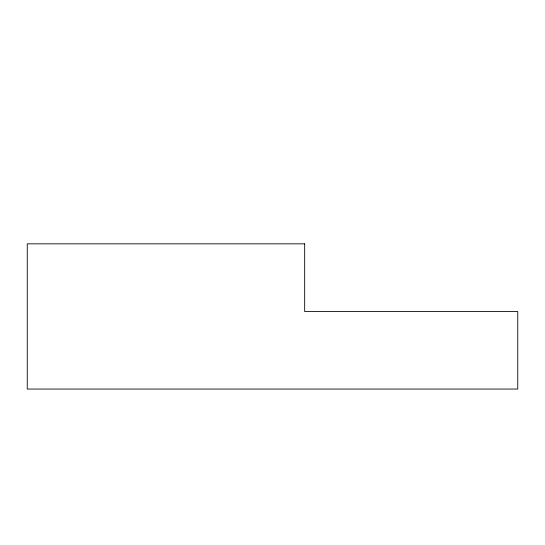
<?xml version="1.0" encoding="UTF-8"?>
<svg xmlns="http://www.w3.org/2000/svg" width="545" height="545" viewBox="0 0 545 545"><rect width="100%" height="100%" fill="white"/><g stroke="black" fill="none" stroke-linecap="round" stroke-linejoin="round"><path stroke-width="0.82" d="M304.669 243.84L27.25 243.84L27.25 389.055L517.75 389.055L517.75 311.536L304.669 311.536L304.669 243.84"/></g></svg>
